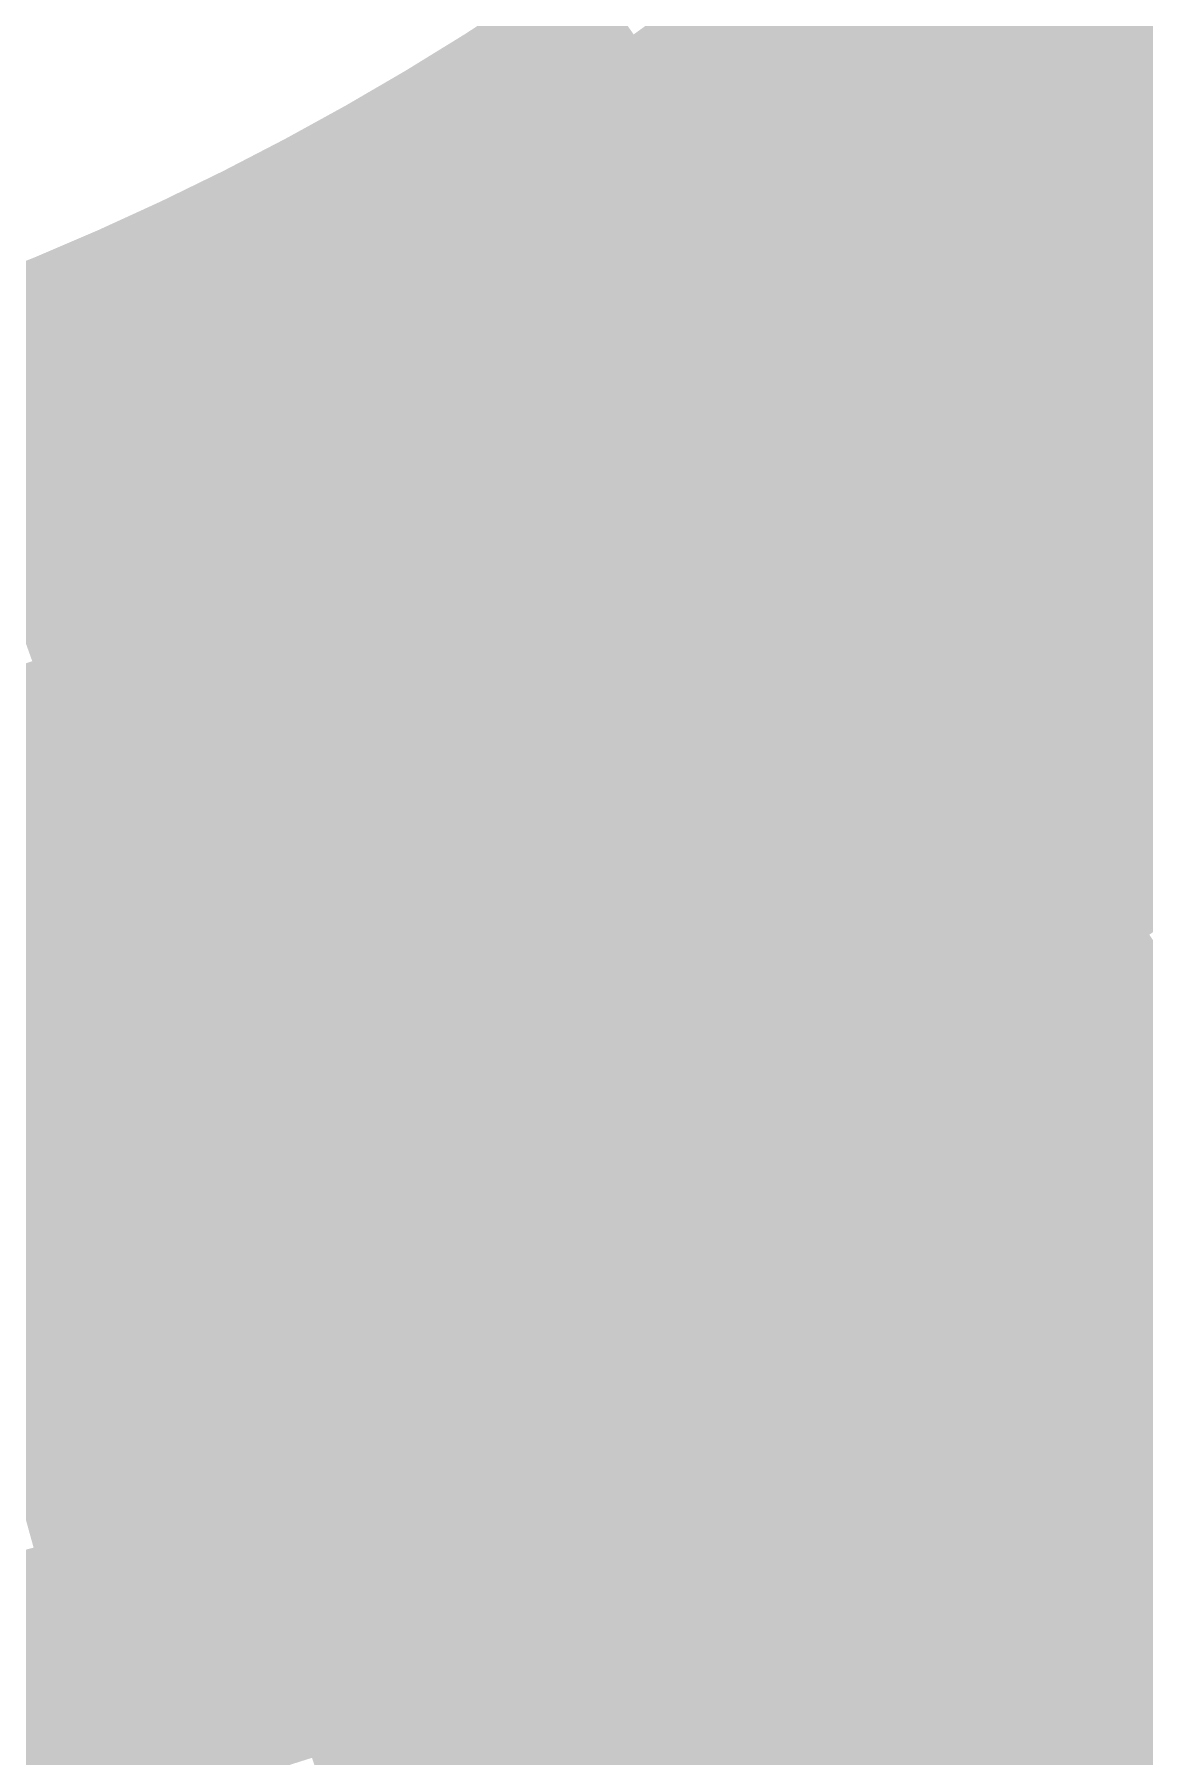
# Model space of a CAD drawing. Header units: inches. Extents: x -266 to 784, y -170 to 213.
# Drawn here: x 11.48 to 23.28, y -43.66 to -25.35 of the extents above; entities that cross this region are included whole.
import ezdxf

# ---------------------------------------------------------------- set-up
doc = ezdxf.new("R2010")
doc.units = ezdxf.units.IN
doc.header["$MEASUREMENT"] = 0

msp = doc.modelspace()

# ---------------------------------------------------------------- linework, layer by layer
at = {"color": 18, "true_color": 0x090007}
for points in [[(20.901531, -24.230683), (21.554704, -24.987892), (20.300585, -24.736335), (20.934978, -25.509345)], [(20.300585, -24.736335), (20.934978, -25.509345), (19.687411, -25.227086), (20.302642, -26.015432)], [(19.687411, -25.227086), (20.302642, -26.015432), (19.062378, -25.702641), (19.658077, -26.505849)]]:
    msp.add_solid(points, dxfattribs=at)
at = {"color": 18, "true_color": 0x000000}
for points in [[(17.274246, -24.527544), (17.850054, -25.345129), (16.667107, -24.944088), (17.222677, -25.775558)], [(16.667107, -24.944088), (17.222677, -25.775558), (16.049929, -25.345607), (16.584926, -26.190461)], [(16.049929, -25.345607), (16.584926, -26.190461), (15.423082, -25.731858), (15.937185, -26.589587)], [(15.423082, -25.731858), (15.937185, -26.589587), (14.786946, -26.10261), (15.279844, -26.972697)], [(14.786946, -26.10261), (15.279844, -26.972697), (14.141902, -26.457638), (14.613299, -27.339559)], [(14.141902, -26.457638), (14.613299, -27.339559), (13.48834, -26.796729), (13.937951, -27.689953)], [(13.48834, -26.796729), (13.937951, -27.689953), (12.826653, -27.119679), (13.254208, -28.023668)], [(12.826653, -27.119679), (13.254208, -28.023668), (12.157239, -27.426293), (12.562481, -28.340502)], [(12.157239, -27.426293), (12.562481, -28.340502), (11.480503, -27.716386), (11.863186, -28.640266)], [(11.480503, -27.716386), (11.863186, -28.640266), (10.796851, -27.989784), (11.156746, -28.922777)]]:
    msp.add_solid(points, dxfattribs=at)
at = {"color": 18, "true_color": 0x040004}
for points in [[(19.072179, -24.438739), (19.687411, -25.227086), (18.466678, -24.899433), (19.062378, -25.702641)], [(18.466678, -24.899433), (19.062378, -25.702641), (17.850054, -25.345129), (18.425862, -26.162714)], [(17.850054, -25.345129), (18.425862, -26.162714), (17.222677, -25.775558), (17.778247, -26.607028)], [(17.222677, -25.775558), (17.778247, -26.607028), (16.584926, -26.190461), (17.119924, -27.035314)], [(16.584926, -26.190461), (17.119924, -27.035314), (15.937185, -26.589587), (16.451288, -27.447316)], [(15.937185, -26.589587), (16.451288, -27.447316), (15.279844, -26.972697), (15.772742, -27.842784)], [(15.279844, -26.972697), (15.772742, -27.842784), (14.613299, -27.339559), (15.084696, -28.22148)], [(14.613299, -27.339559), (15.084696, -28.22148), (13.937951, -27.689953), (14.387563, -28.583178)], [(13.937951, -27.689953), (14.387563, -28.583178), (13.254208, -28.023668), (13.681763, -28.927657)], [(13.254208, -28.023668), (13.681763, -28.927657), (12.562481, -28.340502), (12.967722, -29.254712)], [(12.562481, -28.340502), (12.967722, -29.254712), (11.863186, -28.640266), (12.24587, -29.564145)], [(11.863186, -28.640266), (12.24587, -29.564145), (11.156746, -28.922777), (11.516641, -29.85577)], [(11.156746, -28.922777), (11.516641, -29.85577), (10.443585, -29.187866), (10.780475, -30.12941)]]:
    msp.add_solid(points, dxfattribs=at)
at = {"color": 248, "true_color": 0x0d000a}
msp.add_solid([(22.161446, -24.451387), (22.833004, -25.192338), (21.554704, -24.987892), (22.207877, -25.745101)], dxfattribs=at)
at = {"color": 248, "true_color": 0x11000d}
msp.add_solid([(23.444379, -24.624401), (24.133919, -25.348648), (22.833004, -25.192338), (23.504563, -25.933289)], dxfattribs=at)
at = {"color": 248, "true_color": 0x0d000b}
for points in [[(21.554704, -24.987892), (22.207877, -25.745101), (20.934978, -25.509345), (21.569372, -26.282355)], [(20.934978, -25.509345), (21.569372, -26.282355), (20.302642, -26.015432), (20.917874, -26.803779)], [(20.302642, -26.015432), (20.917874, -26.803779), (19.658077, -26.505849), (20.253776, -27.309056)], [(19.658077, -26.505849), (20.253776, -27.309056), (19.00167, -26.980299), (19.577479, -27.797884)]]:
    msp.add_solid(points, dxfattribs=at)
at = {"color": 248, "true_color": 0x11000e}
for points in [[(22.833004, -25.192338), (23.504563, -25.933289), (22.207877, -25.745101), (22.861049, -26.50231)], [(22.207877, -25.745101), (22.861049, -26.50231), (21.569372, -26.282355), (22.203765, -27.055366)], [(21.569372, -26.282355), (22.203765, -27.055366), (20.917874, -26.803779), (21.533106, -27.592125)]]:
    msp.add_solid(points, dxfattribs=at)
at = {"color": 18, "true_color": 0x090008}
for points in [[(19.062378, -25.702641), (19.658077, -26.505849), (18.425862, -26.162714), (19.00167, -26.980299)], [(18.425862, -26.162714), (19.00167, -26.980299), (17.778247, -26.607028), (18.333818, -27.438497)], [(17.778247, -26.607028), (18.333818, -27.438497), (17.119924, -27.035314), (17.654921, -27.880168)], [(17.119924, -27.035314), (17.654921, -27.880168), (16.451288, -27.447316), (16.965391, -28.305044)], [(16.451288, -27.447316), (16.965391, -28.305044), (15.772742, -27.842784), (16.26564, -28.712871)]]:
    msp.add_solid(points, dxfattribs=at)
at = {"color": 248, "true_color": 0x150011}
msp.add_solid([(23.504563, -25.933289), (24.176122, -26.674241), (22.861049, -26.50231), (23.514222, -27.259518)], dxfattribs=at)
at = {"color": 248, "true_color": 0x150012}
for points in [[(22.861049, -26.50231), (23.514222, -27.259518), (22.203765, -27.055366), (22.838158, -27.828376)], [(22.203765, -27.055366), (22.838158, -27.828376), (21.533106, -27.592125), (22.148337, -28.380471)]]:
    msp.add_solid(points, dxfattribs=at)
at = {"color": 248, "true_color": 0x11000f}
for points in [[(20.917874, -26.803779), (21.533106, -27.592125), (20.253776, -27.309056), (20.849476, -28.112264)], [(20.253776, -27.309056), (20.849476, -28.112264), (19.577479, -27.797884), (20.153287, -28.615468)]]:
    msp.add_solid(points, dxfattribs=at)
at = {"color": 248, "true_color": 0x0d000c}
for points in [[(19.00167, -26.980299), (19.577479, -27.797884), (18.333818, -27.438497), (18.889388, -28.269967)], [(18.333818, -27.438497), (18.889388, -28.269967), (17.654921, -27.880168), (18.189919, -28.725021)], [(17.654921, -27.880168), (18.189919, -28.725021), (16.965391, -28.305044), (17.479493, -29.162773)]]:
    msp.add_solid(points, dxfattribs=at)
at = {"color": 248, "true_color": 0x1a0015}
msp.add_solid([(23.514222, -27.259518), (24.167395, -28.016727), (22.838158, -27.828376), (23.472552, -28.601387)], dxfattribs=at)
at = {"color": 248, "true_color": 0x150013}
for points in [[(21.533106, -27.592125), (22.148337, -28.380471), (20.849476, -28.112264), (21.445175, -28.915471)], [(20.849476, -28.112264), (21.445175, -28.915471), (20.153287, -28.615468), (20.729095, -29.433053)]]:
    msp.add_solid(points, dxfattribs=at)
at = {"color": 178, "true_color": 0x080009}
for points in [[(15.772742, -27.842784), (16.26564, -28.712871), (15.084696, -28.22148), (15.556092, -29.103402)], [(15.084696, -28.22148), (15.556092, -29.103402), (14.387563, -28.583178), (14.837174, -29.476402)], [(14.387563, -28.583178), (14.837174, -29.476402), (13.681763, -28.927657), (14.109318, -29.831647)], [(13.681763, -28.927657), (14.109318, -29.831647), (12.967722, -29.254712), (13.372963, -30.168922)], [(12.967722, -29.254712), (13.372963, -30.168922), (12.24587, -29.564145), (12.628553, -30.488025)]]:
    msp.add_solid(points, dxfattribs=at)
at = {"color": 248, "true_color": 0x110010}
for points in [[(19.577479, -27.797884), (20.153287, -28.615468), (18.889388, -28.269967), (19.444958, -29.101436)], [(18.889388, -28.269967), (19.444958, -29.101436), (18.189919, -28.725021), (18.724917, -29.569875)], [(18.189919, -28.725021), (18.724917, -29.569875), (17.479493, -29.162773), (17.993596, -30.020501)]]:
    msp.add_solid(points, dxfattribs=at)
at = {"color": 248, "true_color": 0x1a0016}
for points in [[(22.838158, -27.828376), (23.472552, -28.601387), (22.148337, -28.380471), (22.763569, -29.168818)], [(22.148337, -28.380471), (22.763569, -29.168818), (21.445175, -28.915471), (22.040874, -29.718679)]]:
    msp.add_solid(points, dxfattribs=at)
at = {"color": 188, "true_color": 0x0d000d}
for points in [[(16.965391, -28.305044), (17.479493, -29.162773), (16.26564, -28.712871), (16.758539, -29.582958)], [(16.26564, -28.712871), (16.758539, -29.582958), (15.556092, -29.103402), (16.027489, -29.985323)]]:
    msp.add_solid(points, dxfattribs=at)
at = {"color": 248, "true_color": 0x150014}
for points in [[(20.153287, -28.615468), (20.729095, -29.433053), (19.444958, -29.101436), (20.000528, -29.932906)], [(19.444958, -29.101436), (20.000528, -29.932906), (18.724917, -29.569875), (19.259914, -30.414728)]]:
    msp.add_solid(points, dxfattribs=at)
at = {"color": 248, "true_color": 0x1e0019}
msp.add_solid([(23.472552, -28.601387), (24.106945, -29.374397), (22.763569, -29.168818), (23.3788, -29.957164)], dxfattribs=at)
at = {"color": 248, "true_color": 0x1a0017}
msp.add_solid([(21.445175, -28.915471), (22.040874, -29.718679), (20.729095, -29.433053), (21.304903, -30.250638)], dxfattribs=at)
at = {"color": 188, "true_color": 0x0c000d}
for points in [[(15.556092, -29.103402), (16.027489, -29.985323), (14.837174, -29.476402), (15.286785, -30.369626)], [(14.837174, -29.476402), (15.286785, -30.369626), (14.109318, -29.831647), (14.536873, -30.735636)], [(14.109318, -29.831647), (14.536873, -30.735636), (13.372963, -30.168922), (13.778205, -31.083132)]]:
    msp.add_solid(points, dxfattribs=at)
at = {"color": 188, "true_color": 0x110011}
for points in [[(17.479493, -29.162773), (17.993596, -30.020501), (16.758539, -29.582958), (17.251437, -30.453045)], [(16.758539, -29.582958), (17.251437, -30.453045), (16.027489, -29.985323), (16.498886, -30.867244)]]:
    msp.add_solid(points, dxfattribs=at)
at = {"color": 248, "true_color": 0x1e001a}
msp.add_solid([(22.763569, -29.168818), (23.3788, -29.957164), (22.040874, -29.718679), (22.636574, -30.521886)], dxfattribs=at)
at = {"color": 248, "true_color": 0x1a0018}
for points in [[(20.729095, -29.433053), (21.304903, -30.250638), (20.000528, -29.932906), (20.556099, -30.764376)], [(20.000528, -29.932906), (20.556099, -30.764376), (19.259914, -30.414728), (19.794912, -31.259582)]]:
    msp.add_solid(points, dxfattribs=at)
at = {"color": 178, "true_color": 0x070009}
for points in [[(12.24587, -29.564145), (12.628553, -30.488025), (11.516641, -29.85577), (11.876536, -30.788762)], [(11.516641, -29.85577), (11.876536, -30.788762), (10.780475, -30.12941), (11.117365, -31.070954)]]:
    msp.add_solid(points, dxfattribs=at)
at = {"color": 188, "true_color": 0x150015}
for points in [[(18.724917, -29.569875), (19.259914, -30.414728), (17.993596, -30.020501), (18.507699, -30.87823)], [(17.993596, -30.020501), (18.507699, -30.87823), (17.251437, -30.453045), (17.744335, -31.323132)], [(17.251437, -30.453045), (17.744335, -31.323132), (16.498886, -30.867244), (16.970283, -31.749166)], [(16.498886, -30.867244), (16.970283, -31.749166), (15.736397, -31.262851), (16.186008, -32.156075)]]:
    msp.add_solid(points, dxfattribs=at)
at = {"color": 248, "true_color": 0x1e001b}
for points in [[(22.040874, -29.718679), (22.636574, -30.521886), (21.304903, -30.250638), (21.880711, -31.068223)], [(21.304903, -30.250638), (21.880711, -31.068223), (20.556099, -30.764376), (21.111669, -31.595845)]]:
    msp.add_solid(points, dxfattribs=at)
at = {"color": 188, "true_color": 0x100011}
for points in [[(16.027489, -29.985323), (16.498886, -30.867244), (15.286785, -30.369626), (15.736397, -31.262851)], [(15.286785, -30.369626), (15.736397, -31.262851), (14.536873, -30.735636), (14.964428, -31.639625)], [(14.536873, -30.735636), (14.964428, -31.639625), (13.778205, -31.083132), (14.183446, -31.997341)]]:
    msp.add_solid(points, dxfattribs=at)
at = {"color": 238, "true_color": 0x22001e}
msp.add_solid([(23.3788, -29.957164), (23.994032, -30.745511), (22.636574, -30.521886), (23.232273, -31.325094)], dxfattribs=at)
at = {"color": 188, "true_color": 0x0b000d}
for points in [[(13.372963, -30.168922), (13.778205, -31.083132), (12.628553, -30.488025), (13.011237, -31.411904)], [(12.628553, -30.488025), (13.011237, -31.411904), (11.876536, -30.788762), (12.236431, -31.721755)], [(11.876536, -30.788762), (12.236431, -31.721755), (11.117365, -31.070954), (11.454255, -32.012498)]]:
    msp.add_solid(points, dxfattribs=at)
at = {"color": 248, "true_color": 0x1a0019}
for points in [[(19.259914, -30.414728), (19.794912, -31.259582), (18.507699, -30.87823), (19.021802, -31.735959)], [(18.507699, -30.87823), (19.021802, -31.735959), (17.744335, -31.323132), (18.237233, -32.193219)]]:
    msp.add_solid(points, dxfattribs=at)
at = {"color": 238, "true_color": 0x22001f}
for points in [[(22.636574, -30.521886), (23.232273, -31.325094), (21.880711, -31.068223), (22.456519, -31.885808)], [(21.880711, -31.068223), (22.456519, -31.885808), (21.111669, -31.595845), (21.667239, -32.427315)]]:
    msp.add_solid(points, dxfattribs=at)
at = {"color": 248, "true_color": 0x1e001c}
msp.add_solid([(20.556099, -30.764376), (21.111669, -31.595845), (19.794912, -31.259582), (20.32991, -32.104435)], dxfattribs=at)
at = {"color": 238, "true_color": 0x260021}
msp.add_solid([(23.994032, -30.745511), (24.609264, -31.533857), (23.232273, -31.325094), (23.827972, -32.128301)], dxfattribs=at)
at = {"color": 188, "true_color": 0x0f0011}
for points in [[(13.778205, -31.083132), (14.183446, -31.997341), (13.011237, -31.411904), (13.39392, -32.335784)], [(13.011237, -31.411904), (13.39392, -32.335784), (12.236431, -31.721755), (12.596326, -32.654748)]]:
    msp.add_solid(points, dxfattribs=at)
at = {"color": 188, "true_color": 0x140015}
for points in [[(15.736397, -31.262851), (16.186008, -32.156075), (14.964428, -31.639625), (15.391983, -32.543615)], [(14.964428, -31.639625), (15.391983, -32.543615), (14.183446, -31.997341), (14.588687, -32.911551)]]:
    msp.add_solid(points, dxfattribs=at)
at = {"color": 188, "true_color": 0x19001a}
for points in [[(17.744335, -31.323132), (18.237233, -32.193219), (16.970283, -31.749166), (17.441679, -32.631087)], [(16.970283, -31.749166), (17.441679, -32.631087), (16.186008, -32.156075), (16.635619, -33.049299)]]:
    msp.add_solid(points, dxfattribs=at)
at = {"color": 238, "true_color": 0x1e001d}
msp.add_solid([(19.794912, -31.259582), (20.32991, -32.104435), (19.021802, -31.735959), (19.535904, -32.593687)], dxfattribs=at)
at = {"color": 238, "true_color": 0x260022}
msp.add_solid([(23.232273, -31.325094), (23.827972, -32.128301), (22.456519, -31.885808), (23.032328, -32.703393)], dxfattribs=at)
at = {"color": 238, "true_color": 0x220020}
msp.add_solid([(21.111669, -31.595845), (21.667239, -32.427315), (20.32991, -32.104435), (20.864907, -32.949289)], dxfattribs=at)
at = {"color": 188, "true_color": 0x0e0011}
for points in [[(12.236431, -31.721755), (12.596326, -32.654748), (11.454255, -32.012498), (11.791145, -32.954042)], [(11.454255, -32.012498), (11.791145, -32.954042), (10.665179, -32.283958), (10.978861, -33.233486)]]:
    msp.add_solid(points, dxfattribs=at)
at = {"color": 198, "true_color": 0x1e001e}
for points in [[(19.021802, -31.735959), (19.535904, -32.593687), (18.237233, -32.193219), (18.730131, -33.063306)], [(18.237233, -32.193219), (18.730131, -33.063306), (17.441679, -32.631087), (17.913076, -33.513008)]]:
    msp.add_solid(points, dxfattribs=at)
at = {"color": 188, "true_color": 0x130015}
for points in [[(14.183446, -31.997341), (14.588687, -32.911551), (13.39392, -32.335784), (13.776604, -33.259663)], [(13.39392, -32.335784), (13.776604, -33.259663), (12.596326, -32.654748), (12.956221, -33.587741)]]:
    msp.add_solid(points, dxfattribs=at)
at = {"color": 238, "true_color": 0x260023}
msp.add_solid([(22.456519, -31.885808), (23.032328, -32.703393), (21.667239, -32.427315), (22.222809, -33.258784)], dxfattribs=at)
at = {"color": 188, "true_color": 0x18001a}
for points in [[(16.186008, -32.156075), (16.635619, -33.049299), (15.391983, -32.543615), (15.819538, -33.447604)], [(15.391983, -32.543615), (15.819538, -33.447604), (14.588687, -32.911551), (14.993929, -33.825761)]]:
    msp.add_solid(points, dxfattribs=at)
at = {"color": 238, "true_color": 0x220021}
msp.add_solid([(20.32991, -32.104435), (20.864907, -32.949289), (19.535904, -32.593687), (20.050007, -33.451416)], dxfattribs=at)
at = {"color": 238, "true_color": 0x2b0026}
msp.add_solid([(23.827972, -32.128301), (24.423671, -32.931509), (23.032328, -32.703393), (23.608136, -33.520977)], dxfattribs=at)
at = {"color": 198, "true_color": 0x220022}
for points in [[(19.535904, -32.593687), (20.050007, -33.451416), (18.730131, -33.063306), (19.223029, -33.933393)], [(18.730131, -33.063306), (19.223029, -33.933393), (17.913076, -33.513008), (18.384473, -34.394929)]]:
    msp.add_solid(points, dxfattribs=at)
at = {"color": 238, "true_color": 0x260024}
msp.add_solid([(21.667239, -32.427315), (22.222809, -33.258784), (20.864907, -32.949289), (21.399905, -33.794143)], dxfattribs=at)
at = {"color": 188, "true_color": 0x120015}
for points in [[(12.596326, -32.654748), (12.956221, -33.587741), (11.791145, -32.954042), (12.128035, -33.895586)], [(11.791145, -32.954042), (12.128035, -33.895586), (10.978861, -33.233486), (11.292543, -34.183015)]]:
    msp.add_solid(points, dxfattribs=at)
at = {"color": 198, "true_color": 0x1d001e}
msp.add_solid([(17.441679, -32.631087), (17.913076, -33.513008), (16.635619, -33.049299), (17.085231, -33.942523)], dxfattribs=at)
at = {"color": 238, "true_color": 0x2b0027}
msp.add_solid([(23.032328, -32.703393), (23.608136, -33.520977), (22.222809, -33.258784), (22.77838, -34.090254)], dxfattribs=at)
at = {"color": 188, "true_color": 0x17001a}
msp.add_solid([(14.588687, -32.911551), (14.993929, -33.825761), (13.776604, -33.259663), (14.159287, -34.183543)], dxfattribs=at)
at = {"color": 238, "true_color": 0x260025}
msp.add_solid([(20.864907, -32.949289), (21.399905, -33.794143), (20.050007, -33.451416), (20.56411, -34.309144)], dxfattribs=at)
at = {"color": 188, "true_color": 0x1c001e}
msp.add_solid([(16.635619, -33.049299), (17.085231, -33.942523), (15.819538, -33.447604), (16.247094, -34.351593)], dxfattribs=at)
at = {"color": 188, "true_color": 0x16001a}
for points in [[(13.776604, -33.259663), (14.159287, -34.183543), (12.956221, -33.587741), (13.316116, -34.520734)], [(12.956221, -33.587741), (13.316116, -34.520734), (12.128035, -33.895586), (12.464925, -34.83713)]]:
    msp.add_solid(points, dxfattribs=at)
at = {"color": 238, "true_color": 0x2b0028}
msp.add_solid([(22.222809, -33.258784), (22.77838, -34.090254), (21.399905, -33.794143), (21.934902, -34.638996)], dxfattribs=at)
at = {"color": 188, "true_color": 0x1b001e}
for points in [[(15.819538, -33.447604), (16.247094, -34.351593), (14.993929, -33.825761), (15.39917, -34.739971)], [(14.993929, -33.825761), (15.39917, -34.739971), (14.159287, -34.183543), (14.54197, -35.107422)]]:
    msp.add_solid(points, dxfattribs=at)
at = {"color": 198, "true_color": 0x210022}
msp.add_solid([(17.913076, -33.513008), (18.384473, -34.394929), (17.085231, -33.942523), (17.534842, -34.835748)], dxfattribs=at)
at = {"color": 198, "true_color": 0x260026}
for points in [[(20.050007, -33.451416), (20.56411, -34.309144), (19.223029, -33.933393), (19.715928, -34.80348)], [(19.223029, -33.933393), (19.715928, -34.80348), (18.384473, -34.394929), (18.855869, -35.276851)]]:
    msp.add_solid(points, dxfattribs=at)
at = {"color": 238, "true_color": 0x2f002b}
msp.add_solid([(23.608136, -33.520977), (24.183944, -34.338562), (22.77838, -34.090254), (23.33395, -34.921724)], dxfattribs=at)
at = {"color": 238, "true_color": 0x2b0029}
msp.add_solid([(21.399905, -33.794143), (21.934902, -34.638996), (20.56411, -34.309144), (21.078213, -35.166873)], dxfattribs=at)
at = {"color": 188, "true_color": 0x15001a}
for points in [[(12.128035, -33.895586), (12.464925, -34.83713), (11.292543, -34.183015), (11.606224, -35.132543)], [(11.292543, -34.183015), (11.606224, -35.132543), (10.450248, -34.449852), (10.740533, -35.406792)]]:
    msp.add_solid(points, dxfattribs=at)
at = {"color": 198, "true_color": 0x200022}
msp.add_solid([(17.085231, -33.942523), (17.534842, -34.835748), (16.247094, -34.351593), (16.674649, -35.255582)], dxfattribs=at)
at = {"color": 188, "true_color": 0x1a001e}
msp.add_solid([(14.159287, -34.183543), (14.54197, -35.107422), (13.316116, -34.520734), (13.676011, -35.453726)], dxfattribs=at)
at = {"color": 238, "true_color": 0x2f002c}
msp.add_solid([(22.77838, -34.090254), (23.33395, -34.921724), (21.934902, -34.638996), (22.4699, -35.48385)], dxfattribs=at)
at = {"color": 198, "true_color": 0x1f0022}
for points in [[(16.247094, -34.351593), (16.674649, -35.255582), (15.39917, -34.739971), (15.804411, -35.65418)], [(15.39917, -34.739971), (15.804411, -35.65418), (14.54197, -35.107422), (14.924654, -36.031302)]]:
    msp.add_solid(points, dxfattribs=at)
at = {"color": 198, "true_color": 0x250026}
msp.add_solid([(18.384473, -34.394929), (18.855869, -35.276851), (17.534842, -34.835748), (17.984453, -35.728972)], dxfattribs=at)
at = {"color": 238, "true_color": 0x2b002a}
msp.add_solid([(20.56411, -34.309144), (21.078213, -35.166873), (19.715928, -34.80348), (20.208826, -35.673567)], dxfattribs=at)
at = {"color": 188, "true_color": 0x19001e}
for points in [[(13.316116, -34.520734), (13.676011, -35.453726), (12.464925, -34.83713), (12.801814, -35.778674)], [(12.464925, -34.83713), (12.801814, -35.778674), (11.606224, -35.132543), (11.919906, -36.082071)]]:
    msp.add_solid(points, dxfattribs=at)
at = {"color": 198, "true_color": 0x2a002b}
msp.add_solid([(19.715928, -34.80348), (20.208826, -35.673567), (18.855869, -35.276851), (19.327266, -36.158772)], dxfattribs=at)
at = {"color": 238, "true_color": 0x2f002d}
msp.add_solid([(21.934902, -34.638996), (22.4699, -35.48385), (21.078213, -35.166873), (21.592315, -36.024602)], dxfattribs=at)
at = {"color": 198, "true_color": 0x240026}
msp.add_solid([(17.534842, -34.835748), (17.984453, -35.728972), (16.674649, -35.255582), (17.102204, -36.159572)], dxfattribs=at)
at = {"color": 228, "true_color": 0x330030}
msp.add_solid([(23.33395, -34.921724), (23.88952, -35.753193), (22.4699, -35.48385), (23.004898, -36.328703)], dxfattribs=at)
at = {"color": 188, "true_color": 0x18001e}
msp.add_solid([(11.606224, -35.132543), (11.919906, -36.082071), (10.740533, -35.406792), (11.030818, -36.363733)], dxfattribs=at)
at = {"color": 198, "true_color": 0x1e0022}
msp.add_solid([(14.54197, -35.107422), (14.924654, -36.031302), (13.676011, -35.453726), (14.035906, -36.386719)], dxfattribs=at)
at = {"color": 238, "true_color": 0x2f002e}
msp.add_solid([(21.078213, -35.166873), (21.592315, -36.024602), (20.208826, -35.673567), (20.701724, -36.543654)], dxfattribs=at)
at = {"color": 198, "true_color": 0x230026}
msp.add_solid([(16.674649, -35.255582), (17.102204, -36.159572), (15.804411, -35.65418), (16.209653, -36.56839)], dxfattribs=at)
at = {"color": 198, "true_color": 0x29002b}
msp.add_solid([(18.855869, -35.276851), (19.327266, -36.158772), (17.984453, -35.728972), (18.434065, -36.622196)], dxfattribs=at)
at = {"color": 198, "true_color": 0x1d0022}
msp.add_solid([(13.676011, -35.453726), (14.035906, -36.386719), (12.801814, -35.778674), (13.138704, -36.720219)], dxfattribs=at)
at = {"color": 228, "true_color": 0x330031}
msp.add_solid([(22.4699, -35.48385), (23.004898, -36.328703), (21.592315, -36.024602), (22.106418, -36.88233)], dxfattribs=at)
at = {"color": 198, "true_color": 0x220026}
msp.add_solid([(15.804411, -35.65418), (16.209653, -36.56839), (14.924654, -36.031302), (15.307337, -36.955181)], dxfattribs=at)
at = {"color": 198, "true_color": 0x2e002f}
msp.add_solid([(20.208826, -35.673567), (20.701724, -36.543654), (19.327266, -36.158772), (19.798663, -37.040693)], dxfattribs=at)
at = {"color": 188, "true_color": 0x1c0022}
msp.add_solid([(12.801814, -35.778674), (13.138704, -36.720219), (11.919906, -36.082071), (12.233588, -37.031599)], dxfattribs=at)
at = {"color": 198, "true_color": 0x28002b}
msp.add_solid([(17.984453, -35.728972), (18.434065, -36.622196), (17.102204, -36.159572), (17.529759, -37.063561)], dxfattribs=at)
at = {"color": 228, "true_color": 0x370034}
msp.add_solid([(23.88952, -35.753193), (24.44509, -36.584663), (23.004898, -36.328703), (23.539895, -37.173557)], dxfattribs=at)
at = {"color": 188, "true_color": 0x1b0022}
msp.add_solid([(11.919906, -36.082071), (12.233588, -37.031599), (11.030818, -36.363733), (11.321102, -37.320673)], dxfattribs=at)
at = {"color": 198, "true_color": 0x210026}
for points in [[(14.924654, -36.031302), (15.307337, -36.955181), (14.035906, -36.386719), (14.395801, -37.319712)], [(14.035906, -36.386719), (14.395801, -37.319712), (13.138704, -36.720219), (13.475594, -37.661763)]]:
    msp.add_solid(points, dxfattribs=at)
at = {"color": 208, "true_color": 0x330033}
for points in [[(21.592315, -36.024602), (22.106418, -36.88233), (20.701724, -36.543654), (21.194622, -37.413741)], [(20.701724, -36.543654), (21.194622, -37.413741), (19.798663, -37.040693), (20.27006, -37.922614)]]:
    msp.add_solid(points, dxfattribs=at)
at = {"color": 198, "true_color": 0x27002b}
msp.add_solid([(17.102204, -36.159572), (17.529759, -37.063561), (16.209653, -36.56839), (16.614894, -37.4826)], dxfattribs=at)
at = {"color": 198, "true_color": 0x2d002f}
msp.add_solid([(19.327266, -36.158772), (19.798663, -37.040693), (18.434065, -36.622196), (18.883676, -37.515421)], dxfattribs=at)
at = {"color": 228, "true_color": 0x370036}
msp.add_solid([(23.004898, -36.328703), (23.539895, -37.173557), (22.106418, -36.88233), (22.620521, -37.740059)], dxfattribs=at)
at = {"color": 198, "true_color": 0x26002b}
msp.add_solid([(16.209653, -36.56839), (16.614894, -37.4826), (15.307337, -36.955181), (15.690021, -37.879061)], dxfattribs=at)
at = {"color": 198, "true_color": 0x2c002f}
msp.add_solid([(18.434065, -36.622196), (18.883676, -37.515421), (17.529759, -37.063561), (17.957314, -37.96755)], dxfattribs=at)
at = {"color": 198, "true_color": 0x200026}
msp.add_solid([(13.138704, -36.720219), (13.475594, -37.661763), (12.233588, -37.031599), (12.54727, -37.981127)], dxfattribs=at)
at = {"color": 198, "true_color": 0x25002b}
msp.add_solid([(15.307337, -36.955181), (15.690021, -37.879061), (14.395801, -37.319712), (14.755696, -38.252705)], dxfattribs=at)
at = {"color": 208, "true_color": 0x370037}
for points in [[(22.106418, -36.88233), (22.620521, -37.740059), (21.194622, -37.413741), (21.68752, -38.283828)], [(21.194622, -37.413741), (21.68752, -38.283828), (20.27006, -37.922614), (20.741456, -38.804536)]]:
    msp.add_solid(points, dxfattribs=at)
at = {"color": 198, "true_color": 0x1f0026}
msp.add_solid([(12.233588, -37.031599), (12.54727, -37.981127), (11.321102, -37.320673), (11.611387, -38.277613)], dxfattribs=at)
at = {"color": 198, "true_color": 0x2b002f}
msp.add_solid([(17.529759, -37.063561), (17.957314, -37.96755), (16.614894, -37.4826), (17.020135, -38.39681)], dxfattribs=at)
at = {"color": 208, "true_color": 0x310033}
msp.add_solid([(19.798663, -37.040693), (20.27006, -37.922614), (18.883676, -37.515421), (19.333287, -38.408645)], dxfattribs=at)
at = {"color": 228, "true_color": 0x3c003a}
msp.add_solid([(23.539895, -37.173557), (24.074893, -38.01841), (22.620521, -37.740059), (23.134623, -38.597787)], dxfattribs=at)
at = {"color": 198, "true_color": 0x1e0026}
msp.add_solid([(11.321102, -37.320673), (11.611387, -38.277613), (10.401798, -37.587267), (10.66851, -38.551043)], dxfattribs=at)
at = {"color": 198, "true_color": 0x24002b}
msp.add_solid([(14.395801, -37.319712), (14.755696, -38.252705), (13.475594, -37.661763), (13.812484, -38.603307)], dxfattribs=at)
at = {"color": 198, "true_color": 0x2a002f}
msp.add_solid([(16.614894, -37.4826), (17.020135, -38.39681), (15.690021, -37.879061), (16.072704, -38.80294)], dxfattribs=at)
at = {"color": 208, "true_color": 0x300033}
msp.add_solid([(18.883676, -37.515421), (19.333287, -38.408645), (17.957314, -37.96755), (18.384869, -38.87154)], dxfattribs=at)
at = {"color": 198, "true_color": 0x23002b}
msp.add_solid([(13.475594, -37.661763), (13.812484, -38.603307), (12.54727, -37.981127), (12.860951, -38.930655)], dxfattribs=at)
at = {"color": 198, "true_color": 0x29002f}
msp.add_solid([(15.690021, -37.879061), (16.072704, -38.80294), (14.755696, -38.252705), (15.115592, -39.185698)], dxfattribs=at)
at = {"color": 228, "true_color": 0x3c003b}
msp.add_solid([(22.620521, -37.740059), (23.134623, -38.597787), (21.68752, -38.283828), (22.180419, -39.153915)], dxfattribs=at)
at = {"color": 198, "true_color": 0x22002b}
msp.add_solid([(12.54727, -37.981127), (12.860951, -38.930655), (11.611387, -38.277613), (11.901672, -39.234554)], dxfattribs=at)
at = {"color": 198, "true_color": 0x2f0033}
msp.add_solid([(17.957314, -37.96755), (18.384869, -38.87154), (17.020135, -38.39681), (17.425376, -39.311019)], dxfattribs=at)
at = {"color": 208, "true_color": 0x360037}
msp.add_solid([(20.27006, -37.922614), (20.741456, -38.804536), (19.333287, -38.408645), (19.782898, -39.301869)], dxfattribs=at)
at = {"color": 228, "true_color": 0x40003e}
msp.add_solid([(24.074893, -38.01841), (24.609891, -38.863264), (23.134623, -38.597787), (23.648726, -39.455516)], dxfattribs=at)
at = {"color": 198, "true_color": 0x21002b}
msp.add_solid([(11.611387, -38.277613), (11.901672, -39.234554), (10.66851, -38.551043), (10.935223, -39.514819)], dxfattribs=at)
at = {"color": 198, "true_color": 0x28002f}
msp.add_solid([(14.755696, -38.252705), (15.115592, -39.185698), (13.812484, -38.603307), (14.149374, -39.544851)], dxfattribs=at)
at = {"color": 208, "true_color": 0x3b003c}
msp.add_solid([(21.68752, -38.283828), (22.180419, -39.153915), (20.741456, -38.804536), (21.212853, -39.686457)], dxfattribs=at)
at = {"color": 198, "true_color": 0x2e0033}
msp.add_solid([(17.020135, -38.39681), (17.425376, -39.311019), (16.072704, -38.80294), (16.455388, -39.72682)], dxfattribs=at)
at = {"color": 208, "true_color": 0x340037}
msp.add_solid([(19.333287, -38.408645), (19.782898, -39.301869), (18.384869, -38.87154), (18.812424, -39.775529)], dxfattribs=at)
at = {"color": 198, "true_color": 0x27002f}
msp.add_solid([(13.812484, -38.603307), (14.149374, -39.544851), (12.860951, -38.930655), (13.174633, -39.880184)], dxfattribs=at)
at = {"color": 228, "true_color": 0x40003f}
msp.add_solid([(23.134623, -38.597787), (23.648726, -39.455516), (22.180419, -39.153915), (22.673317, -40.024002)], dxfattribs=at)
at = {"color": 198, "true_color": 0x2d0033}
msp.add_solid([(16.072704, -38.80294), (16.455388, -39.72682), (15.115592, -39.185698), (15.475487, -40.11869)], dxfattribs=at)
at = {"color": 208, "true_color": 0x3a003c}
msp.add_solid([(20.741456, -38.804536), (21.212853, -39.686457), (19.782898, -39.301869), (20.23251, -40.195094)], dxfattribs=at)
at = {"color": 198, "true_color": 0x26002f}
msp.add_solid([(12.860951, -38.930655), (13.174633, -39.880184), (11.901672, -39.234554), (12.191956, -40.191494)], dxfattribs=at)
at = {"color": 208, "true_color": 0x330037}
msp.add_solid([(18.384869, -38.87154), (18.812424, -39.775529), (17.425376, -39.311019), (17.830618, -40.225229)], dxfattribs=at)
at = {"color": 198, "true_color": 0x2b0033}
msp.add_solid([(15.115592, -39.185698), (15.475487, -40.11869), (14.149374, -39.544851), (14.486264, -40.486395)], dxfattribs=at)
at = {"color": 208, "true_color": 0x3f0040}
msp.add_solid([(22.180419, -39.153915), (22.673317, -40.024002), (21.212853, -39.686457), (21.68425, -40.568378)], dxfattribs=at)
at = {"color": 198, "true_color": 0x24002f}
msp.add_solid([(11.901672, -39.234554), (12.191956, -40.191494), (10.935223, -39.514819), (11.201936, -40.478595)], dxfattribs=at)
at = {"color": 208, "true_color": 0x320037}
msp.add_solid([(17.425376, -39.311019), (17.830618, -40.225229), (16.455388, -39.72682), (16.838071, -40.650699)], dxfattribs=at)
at = {"color": 208, "true_color": 0x38003c}
msp.add_solid([(19.782898, -39.301869), (20.23251, -40.195094), (18.812424, -39.775529), (19.239979, -40.679518)], dxfattribs=at)
at = {"color": 198, "true_color": 0x2a0033}
msp.add_solid([(14.149374, -39.544851), (14.486264, -40.486395), (13.174633, -39.880184), (13.488315, -40.829712)], dxfattribs=at)
at = {"color": 218, "true_color": 0x440043}
msp.add_solid([(23.648726, -39.455516), (24.162829, -40.313245), (22.673317, -40.024002), (23.166215, -40.894089)], dxfattribs=at)
at = {"color": 208, "true_color": 0x300037}
msp.add_solid([(16.455388, -39.72682), (16.838071, -40.650699), (15.475487, -40.11869), (15.835382, -41.051683)], dxfattribs=at)
at = {"color": 208, "true_color": 0x3e0040}
msp.add_solid([(21.212853, -39.686457), (21.68425, -40.568378), (20.23251, -40.195094), (20.682121, -41.088318)], dxfattribs=at)
at = {"color": 198, "true_color": 0x290033}
msp.add_solid([(13.174633, -39.880184), (13.488315, -40.829712), (12.191956, -40.191494), (12.482241, -41.148434)], dxfattribs=at)
at = {"color": 208, "true_color": 0x37003c}
msp.add_solid([(18.812424, -39.775529), (19.239979, -40.679518), (17.830618, -40.225229), (18.235859, -41.139439)], dxfattribs=at)
at = {"color": 198, "true_color": 0x2f0037}
msp.add_solid([(15.475487, -40.11869), (15.835382, -41.051683), (14.486264, -40.486395), (14.823154, -41.427939)], dxfattribs=at)
at = {"color": 218, "true_color": 0x430044}
msp.add_solid([(22.673317, -40.024002), (23.166215, -40.894089), (21.68425, -40.568378), (22.155647, -41.450299)], dxfattribs=at)
at = {"color": 198, "true_color": 0x280033}
msp.add_solid([(12.191956, -40.191494), (12.482241, -41.148434), (11.201936, -40.478595), (11.468649, -41.442371)], dxfattribs=at)
at = {"color": 208, "true_color": 0x35003c}
msp.add_solid([(17.830618, -40.225229), (18.235859, -41.139439), (16.838071, -40.650699), (17.220754, -41.574579)], dxfattribs=at)
at = {"color": 208, "true_color": 0x3c0040}
msp.add_solid([(20.23251, -40.195094), (20.682121, -41.088318), (19.239979, -40.679518), (19.667534, -41.583507)], dxfattribs=at)
at = {"color": 218, "true_color": 0x490048}
msp.add_solid([(24.162829, -40.313245), (24.676932, -41.170973), (23.166215, -40.894089), (23.659113, -41.764176)], dxfattribs=at)
at = {"color": 198, "true_color": 0x2e0037}
msp.add_solid([(14.486264, -40.486395), (14.823154, -41.427939), (13.488315, -40.829712), (13.801997, -41.77924)], dxfattribs=at)
at = {"color": 208, "true_color": 0x34003c}
msp.add_solid([(16.838071, -40.650699), (17.220754, -41.574579), (15.835382, -41.051683), (16.195277, -41.984676)], dxfattribs=at)
at = {"color": 208, "true_color": 0x420044}
msp.add_solid([(21.68425, -40.568378), (22.155647, -41.450299), (20.682121, -41.088318), (21.131732, -41.981542)], dxfattribs=at)
at = {"color": 198, "true_color": 0x2c0037}
msp.add_solid([(13.488315, -40.829712), (13.801997, -41.77924), (12.482241, -41.148434), (12.772526, -42.105375)], dxfattribs=at)
at = {"color": 208, "true_color": 0x3b0040}
msp.add_solid([(19.239979, -40.679518), (19.667534, -41.583507), (18.235859, -41.139439), (18.6411, -42.053649)], dxfattribs=at)
at = {"color": 218, "true_color": 0x480049}
msp.add_solid([(23.166215, -40.894089), (23.659113, -41.764176), (22.155647, -41.450299), (22.627043, -42.332221)], dxfattribs=at)
at = {"color": 198, "true_color": 0x2b0037}
msp.add_solid([(12.482241, -41.148434), (12.772526, -42.105375), (11.468649, -41.442371), (11.735361, -42.406147)], dxfattribs=at)
at = {"color": 208, "true_color": 0x33003c}
msp.add_solid([(15.835382, -41.051683), (16.195277, -41.984676), (14.823154, -41.427939), (15.160043, -42.369483)], dxfattribs=at)
at = {"color": 208, "true_color": 0x390040}
msp.add_solid([(18.235859, -41.139439), (18.6411, -42.053649), (17.220754, -41.574579), (17.603438, -42.498458)], dxfattribs=at)
at = {"color": 208, "true_color": 0x400044}
msp.add_solid([(20.682121, -41.088318), (21.131732, -41.981542), (19.667534, -41.583507), (20.095089, -42.487497)], dxfattribs=at)
at = {"color": 198, "true_color": 0x2a0037}
msp.add_solid([(11.468649, -41.442371), (11.735361, -42.406147), (10.448148, -41.711344), (10.691128, -42.681375)], dxfattribs=at)
at = {"color": 208, "true_color": 0x31003c}
msp.add_solid([(14.823154, -41.427939), (15.160043, -42.369483), (13.801997, -41.77924), (14.115678, -42.728768)], dxfattribs=at)
at = {"color": 208, "true_color": 0x380040}
msp.add_solid([(17.220754, -41.574579), (17.603438, -42.498458), (16.195277, -41.984676), (16.555172, -42.917669)], dxfattribs=at)
at = {"color": 208, "true_color": 0x3f0044}
msp.add_solid([(19.667534, -41.583507), (20.095089, -42.487497), (18.6411, -42.053649), (19.046342, -42.967859)], dxfattribs=at)
at = {"color": 218, "true_color": 0x460049}
msp.add_solid([(22.155647, -41.450299), (22.627043, -42.332221), (21.131732, -41.981542), (21.581344, -42.874766)], dxfattribs=at)
at = {"color": 218, "true_color": 0x4c004d}
msp.add_solid([(23.659113, -41.764176), (24.152011, -42.634263), (22.627043, -42.332221), (23.09844, -43.214142)], dxfattribs=at)
at = {"color": 208, "true_color": 0x30003c}
msp.add_solid([(13.801997, -41.77924), (14.115678, -42.728768), (12.772526, -42.105375), (13.06281, -43.062315)], dxfattribs=at)
at = {"color": 198, "true_color": 0x2e003c}
msp.add_solid([(12.772526, -42.105375), (13.06281, -43.062315), (11.735361, -42.406147), (12.002074, -43.369923)], dxfattribs=at)
at = {"color": 208, "true_color": 0x360040}
msp.add_solid([(16.195277, -41.984676), (16.555172, -42.917669), (15.160043, -42.369483), (15.496933, -43.311027)], dxfattribs=at)
at = {"color": 208, "true_color": 0x3d0044}
msp.add_solid([(18.6411, -42.053649), (19.046342, -42.967859), (17.603438, -42.498458), (17.986121, -43.422338)], dxfattribs=at)
at = {"color": 218, "true_color": 0x440049}
msp.add_solid([(21.131732, -41.981542), (21.581344, -42.874766), (20.095089, -42.487497), (20.522644, -43.391486)], dxfattribs=at)
at = {"color": 198, "true_color": 0x2d003c}
msp.add_solid([(11.735361, -42.406147), (12.002074, -43.369923), (10.691128, -42.681375), (10.934108, -43.651406)], dxfattribs=at)
at = {"color": 208, "true_color": 0x350040}
msp.add_solid([(15.160043, -42.369483), (15.496933, -43.311027), (14.115678, -42.728768), (14.42936, -43.678296)], dxfattribs=at)
at = {"color": 208, "true_color": 0x3b0044}
msp.add_solid([(17.603438, -42.498458), (17.986121, -43.422338), (16.555172, -42.917669), (16.915067, -43.850662)], dxfattribs=at)
at = {"color": 218, "true_color": 0x430049}
msp.add_solid([(20.095089, -42.487497), (20.522644, -43.391486), (19.046342, -42.967859), (19.451583, -43.882068)], dxfattribs=at)
at = {"color": 218, "true_color": 0x4a004d}
msp.add_solid([(22.627043, -42.332221), (23.09844, -43.214142), (21.581344, -42.874766), (22.030955, -43.767991)], dxfattribs=at)
at = {"color": 218, "true_color": 0x500051}
msp.add_solid([(24.152011, -42.634263), (24.64491, -43.50435), (23.09844, -43.214142), (23.569837, -44.096063)], dxfattribs=at)
at = {"color": 208, "true_color": 0x330040}
msp.add_solid([(14.115678, -42.728768), (14.42936, -43.678296), (13.06281, -43.062315), (13.353095, -44.019255)], dxfattribs=at)
at = {"color": 208, "true_color": 0x3a0044}
msp.add_solid([(16.555172, -42.917669), (16.915067, -43.850662), (15.496933, -43.311027), (15.833823, -44.252571)], dxfattribs=at)
at = {"color": 208, "true_color": 0x410049}
msp.add_solid([(19.046342, -42.967859), (19.451583, -43.882068), (17.986121, -43.422338), (18.368805, -44.346218)], dxfattribs=at)
at = {"color": 218, "true_color": 0x48004d}
msp.add_solid([(21.581344, -42.874766), (22.030955, -43.767991), (20.522644, -43.391486), (20.9502, -44.295475)], dxfattribs=at)
at = {"color": 208, "true_color": 0x320040}
msp.add_solid([(13.06281, -43.062315), (13.353095, -44.019255), (12.002074, -43.369923), (12.268787, -44.333699)], dxfattribs=at)
at = {"color": 218, "true_color": 0x4e0051}
msp.add_solid([(23.09844, -43.214142), (23.569837, -44.096063), (22.030955, -43.767991), (22.480566, -44.661215)], dxfattribs=at)
at = {"color": 208, "true_color": 0x300040}
msp.add_solid([(12.002074, -43.369923), (12.268787, -44.333699), (10.934108, -43.651406), (11.177088, -44.621438)], dxfattribs=at)
at = {"color": 208, "true_color": 0x380044}
msp.add_solid([(15.496933, -43.311027), (15.833823, -44.252571), (14.42936, -43.678296), (14.743042, -44.627824)], dxfattribs=at)
at = {"color": 218, "true_color": 0x46004d}
msp.add_solid([(20.522644, -43.391486), (20.9502, -44.295475), (19.451583, -43.882068), (19.856824, -44.796278)], dxfattribs=at)
at = {"color": 208, "true_color": 0x3f0049}
msp.add_solid([(17.986121, -43.422338), (18.368805, -44.346218), (16.915067, -43.850662), (17.274962, -44.783654)], dxfattribs=at)

doc.saveas('drawing.dxf')
